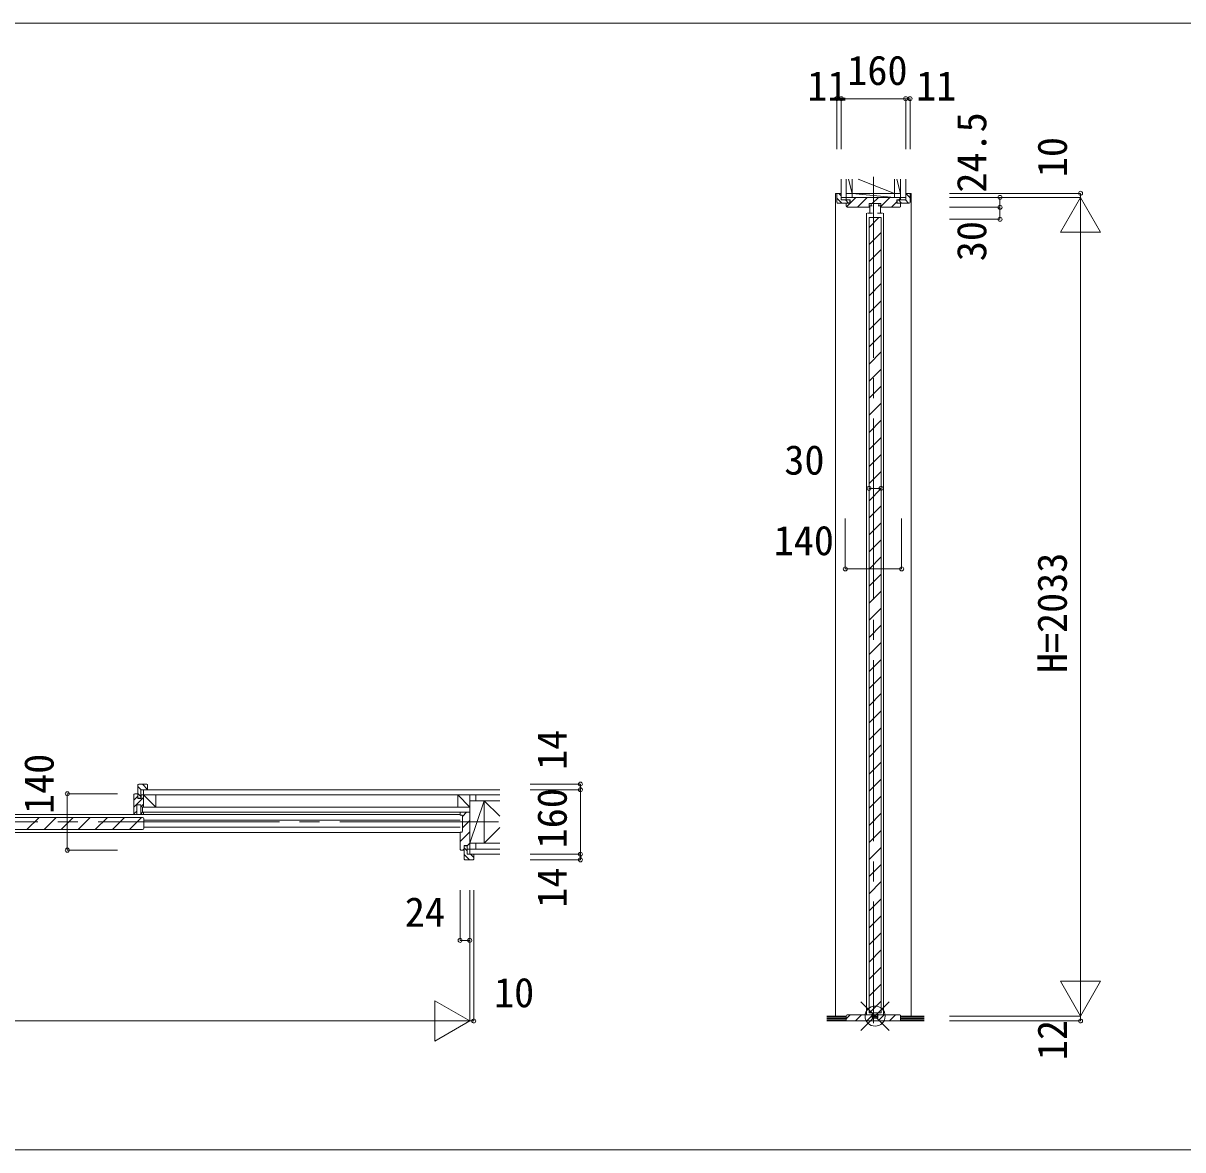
# Model space of a CAD drawing. Units: millimetres, scale not verified. Extents: x -21025 to 7656, y -14850 to 5150.
# Drawn here: x -7009 to -4129, y -14850 to -12052 of the extents above; entities that cross this region are included whole.
import ezdxf
from ezdxf.enums import TextEntityAlignment as Align

# ---------------------------------------------------------------- set-up
doc = ezdxf.new("R2010")
doc.units = ezdxf.units.MM
doc.header["$LTSCALE"] = 50
doc.linetypes.add('CHAIN2', pattern=[12, 9, -1, 1, -1])
for name, color, linetype, lineweight in [('0-1_YKK_F1', 7, 'Continuous', 9), ('0-2_YKK_IN', 7, 'Continuous', 9), ('0-4_YKK_N1', 2, 'Continuous', 9), ('0-5_YKK_B1', 4, 'Continuous', 9), ('0-6_YKK_C1', 4, 'Continuous', 9), ('0-7_YKK_Z1', 7, 'Continuous', 9)]:
    doc.layers.add(name, color=color, linetype=linetype, lineweight=lineweight)
doc.styles.add('ＭＳ ゴシック', font='')
doc.styles.get('ＭＳ ゴシック').set_extended_font_data('MS Gothic')

msp = doc.modelspace()

# ---------------------------------------------------------------- linework, layer by layer
at = {"layer": '0-1_YKK_F1'}
for p, q in [((-21025, -12052.5), (7475, -12052.5)), ((-21025, -14850), (7656.02, -14850))]:
    msp.add_line(p, q, dxfattribs=at)
at = {"layer": '0-2_YKK_IN'}
for p, q in [((-4928.54, -14482.64), (-4857.83, -14553.36)), ((-4928.54, -14553.36), (-4857.83, -14482.64))]:
    msp.add_line(p, q, dxfattribs=at)
msp.add_circle((-4893.19, -14518), 25, dxfattribs=at)
at = {"layer": '0-4_YKK_N1'}
for p, q in [((-4977.19, -12240), (-4817.19, -12240)), ((-4977.19, -12240), (-4977.19, -12365)), ((-4817.19, -12240), (-4817.19, -12365)), ((-4708, -12475), (-4383, -12475)), ((-4583, -12509.5), (-4583, -12485)), ((-4433, -12571.6), (-4383, -12485)), ((-4383, -12475), (-4383, -14518)), ((-4708, -12509.5), (-4583, -12509.5)), ((-4583, -12509.5), (-4583, -12539.5)), ((-4708, -12539.5), (-4583, -12539.5)), ((-4433, -12571.6), (-4333, -12571.6)), ((-4908.19, -13207.51), (-4878.19, -13207.51)), ((-4967.19, -13407.51), (-4967.19, -13282.51)), ((-4827.19, -13407.51), (-4827.19, -13282.51)), ((-4967.19, -13407.51), (-4827.19, -13407.51)), ((-6899.18, -13966), (-6774.18, -13966)), ((-5749.92, -13942), (-5624.92, -13942)), ((-5749.92, -13956), (-5624.92, -13956)), ((-5624.92, -13956), (-5624.92, -13942)), ((-5749.92, -14116), (-5624.92, -14116)), ((-5749.92, -14130), (-5624.92, -14130)), ((-5923.68, -14205), (-5923.68, -14330)), ((-5899.68, -14205), (-5899.68, -14530)), ((-5889.68, -14205), (-5889.68, -14530)), ((-5923.68, -14330), (-5899.68, -14330)), ((-4433, -14431.4), (-4383, -14518)), ((-4433, -14431.4), (-4333, -14431.4)), ((-4383, -14518), (-4333, -14431.4)), ((-5986.29, -14480), (-5899.68, -14530)), ((-5986.29, -14480), (-5986.29, -14580)), ((-9146.68, -14530), (-5899.68, -14530)), ((-5986.29, -14580), (-5899.68, -14530)), ((-5899.68, -14530), (-5889.68, -14530)), ((-4708, -14518), (-4383, -14518)), ((-4708, -14530), (-4383, -14530)), ((-4383, -14518), (-4383, -14530))]:
    msp.add_line(p, q, dxfattribs=at)
for points in [[(-4977.19, -12240), (-4988.19, -12240), (-4988.19, -12365)], [(-4817.19, -12240), (-4806.19, -12240), (-4806.19, -12365)], [(-4708, -12485), (-4383, -12485), (-4333, -12571.6)], [(-6899.18, -13966), (-6899.18, -14106), (-6774.18, -14106)], [(-5624.92, -13956), (-5624.92, -14116), (-5624.92, -14130)]]:
    msp.add_lwpolyline(points, dxfattribs=at)
for centre in [(-4988.19, -12240), (-4977.19, -12240), (-4817.19, -12240), (-4806.19, -12240), (-4583, -12485), (-4383, -12475), (-4583, -12509.5), (-4583, -12539.5), (-4908.19, -13207.51), (-4878.19, -13207.51), (-4967.19, -13407.51), (-4827.19, -13407.51), (-5624.92, -13942), (-6899.18, -13966), (-5624.92, -13956), (-6899.18, -14106), (-5624.92, -14116), (-5624.92, -14130), (-5923.68, -14330), (-5899.68, -14330), (-5889.68, -14530), (-4383, -14530)]:
    msp.add_circle(centre, 5, dxfattribs=at)
at = {"layer": '0-5_YKK_B1'}
for p, q in [((-6731.68, -13966), (-6723.68, -13966)), ((-6723.68, -13977), (-6723.68, -13944)), ((-6723.68, -13948), (-6715.68, -13956)), ((-6723.68, -13964.97), (-6716.18, -13972.47)), ((-6723.68, -13966), (-6723.68, -13973)), ((-6721.68, -13942), (-6701.68, -13942)), ((-6716.18, -13956), (-6716.18, -13977)), ((-6699.68, -13956), (-6716.18, -13956)), ((-6712.71, -13942), (-6699.68, -13955.02)), ((-6699.68, -13944), (-6699.68, -13956)), ((-6733.68, -14017), (-6733.68, -13968)), ((-6733.68, -13982.04), (-6723.68, -13972.04)), ((-6733.68, -13999.01), (-6709.68, -13975.01)), ((-6726.43, -13993.5), (-6726.43, -14012.25)), ((-6716.93, -13993.5), (-6726.43, -13993.5)), ((-6723.68, -13973), (-6723.68, -13978)), ((-6716.18, -13977), (-6723.68, -13977)), ((-6723.68, -13978), (-6715.98, -13978)), ((-6716.93, -13999.23), (-6709.68, -13991.98)), ((-6716.93, -14012.25), (-6716.93, -13993.5)), ((-6715.98, -13969.5), (-6714.98, -13968.5)), ((-6715.98, -13978), (-6715.98, -13969.5)), ((-6714.98, -13968.5), (-6709.68, -13968.5)), ((-6709.68, -13968.5), (-6709.68, -13999)), ((-9122.68, -14017.5), (-5923.68, -14017.5)), ((-6733.68, -14015.98), (-6726.43, -14008.73)), ((-6726.43, -14017), (-6733.68, -14017)), ((-6726.43, -14012.25), (-6726.43, -14017)), ((-6716.93, -14016.2), (-6712.68, -14011.95)), ((-6716.93, -14017), (-6716.93, -14012.25)), ((-6709.68, -14017), (-6716.93, -14017)), ((-6712.68, -13999), (-6712.68, -14012)), ((-6709.68, -13999), (-6712.68, -13999)), ((-6712.68, -14012), (-6709.68, -14012)), ((-6709.68, -14012), (-5923.68, -14012)), ((-6709.68, -14012), (-6709.68, -14017)), ((-5923.68, -14012), (-5923.68, -14018)), ((-5916.68, -14012), (-5923.68, -14012)), ((-5922.68, -14019), (-5919.68, -14019)), ((-5917.68, -14021.96), (-5907.72, -14012)), ((-5917.68, -14021), (-5917.68, -14059)), ((-5899.68, -14012), (-5916.68, -14012)), ((-5899.68, -14103.5), (-5899.68, -14012)), ((-7519.88, -14024.85), (-6712.48, -14024.85)), ((-6999.41, -14054.85), (-6969.41, -14024.85)), ((-6956.98, -14054.85), (-6926.98, -14024.85)), ((-6914.56, -14054.85), (-6884.56, -14024.85)), ((-6872.13, -14054.85), (-6842.13, -14024.85)), ((-6829.71, -14054.85), (-6799.71, -14024.85)), ((-6787.28, -14054.85), (-6757.28, -14024.85)), ((-6744.85, -14054.85), (-6714.85, -14024.85)), ((-6709.18, -14051.55), (-6709.18, -14028.15)), ((-6709.18, -14031.5), (-5923.68, -14031.5)), ((-6709.18, -14048.5), (-5923.68, -14048.5)), ((-5917.68, -14050.25), (-5899.68, -14032.25)), ((-9122.68, -14062.5), (-5923.68, -14062.5)), ((-7519.88, -14054.85), (-6712.48, -14054.85)), ((-5923.68, -14084.53), (-5899.68, -14060.53)), ((-5923.68, -14062), (-5923.68, -14104)), ((-5919.68, -14061), (-5922.68, -14061)), ((-5921.68, -14106), (-5913.68, -14106)), ((-5916.87, -14106), (-5913.68, -14102.82)), ((-5913.68, -14094), (-5905.98, -14094)), ((-5913.68, -14099), (-5913.68, -14094)), ((-5906.18, -14095), (-5913.68, -14095)), ((-5913.68, -14095), (-5913.68, -14128)), ((-5913.68, -14106), (-5913.68, -14099)), ((-5913.68, -14100.06), (-5906.18, -14107.56)), ((-5906.18, -14116), (-5906.18, -14095)), ((-5905.98, -14095.12), (-5899.68, -14088.82)), ((-5905.98, -14094), (-5905.98, -14102.5)), ((-5905.98, -14102.5), (-5904.98, -14103.5)), ((-5904.98, -14103.5), (-5899.68, -14103.5)), ((-5913.68, -14117.03), (-5900.72, -14130)), ((-5911.68, -14130), (-5891.68, -14130)), ((-5889.68, -14116), (-5906.18, -14116)), ((-5897.75, -14116), (-5889.68, -14124.06)), ((-5889.68, -14128), (-5889.68, -14116))]:
    msp.add_line(p, q, dxfattribs=at)
for centre, radius, start, end in [((-6731.68, -13968), 2, 90, 179.99998), ((-6721.68, -13944), 2, 90, 179.99998), ((-6701.68, -13944), 2, 0, 89.99998), ((-5922.68, -14018), 1, 180, 269.99998), ((-5919.68, -14021), 2, 0, 89.99998), ((-6712.48, -14028.15), 3.3, 0, 90), ((-6712.48, -14051.55), 3.3, 270, 0), ((-5922.68, -14062), 1, 90, 179.99998), ((-5919.68, -14059), 2, 270, 359.99998), ((-5921.68, -14104), 2, 180, 269.99998), ((-5911.68, -14128), 2, 180, 269.99998), ((-5891.68, -14128), 2, 270, 359.99998)]:
    msp.add_arc(centre, radius, start, end, dxfattribs=at)
at = {"layer": '0-6_YKK_C1'}
for p, q in [((-4991.19, -12475), (-4991.19, -14518)), ((-4986.19, -12475), (-4991.19, -12475)), ((-4988.19, -12477), (-4988.19, -12497)), ((-4988.19, -12486.84), (-4976.03, -12499)), ((-4977.19, -12475), (-4986.19, -12475)), ((-4983.06, -12475), (-4977.19, -12480.87)), ((-4977.19, -12491.5), (-4977.19, -12475)), ((-4956.19, -12491.5), (-4977.19, -12491.5)), ((-4966.56, -12491.5), (-4959.06, -12499)), ((-4964.69, -12485), (-4964.69, -12490.3)), ((-4829.69, -12485), (-4964.69, -12485)), ((-4964.69, -12490.3), (-4963.69, -12491.3)), ((-4964.32, -12508.16), (-4941.16, -12485)), ((-4963.69, -12491.3), (-4955.19, -12491.3)), ((-4956.19, -12499), (-4956.19, -12491.5)), ((-4955.19, -12491.3), (-4955.19, -12499)), ((-4936.88, -12509), (-4912.88, -12485)), ((-4900.2, -12500.6), (-4884.6, -12485)), ((-4878.59, -12507.28), (-4856.31, -12485)), ((-4852.03, -12509), (-4839.19, -12496.16)), ((-4839.19, -12491.3), (-4830.69, -12491.3)), ((-4839.19, -12499), (-4839.19, -12491.3)), ((-4838.19, -12491.5), (-4817.19, -12491.5)), ((-4838.19, -12499), (-4838.19, -12491.5)), ((-4834.92, -12491.5), (-4827.42, -12499)), ((-4834.33, -12491.3), (-4829.69, -12486.66)), ((-4830.69, -12491.3), (-4829.69, -12490.3)), ((-4829.69, -12490.3), (-4829.69, -12485)), ((-4817.95, -12491.5), (-4810.45, -12499)), ((-4817.19, -12475), (-4808.19, -12475)), ((-4817.19, -12491.5), (-4817.19, -12475)), ((-4817.19, -12475.29), (-4806.19, -12486.29)), ((-4808.19, -12475), (-4803.19, -12475)), ((-4806.19, -12477), (-4806.19, -12497)), ((-4803.19, -12475), (-4803.19, -14518)), ((-4986.19, -12499), (-4956.19, -12499)), ((-4964.69, -12499), (-4964.69, -12507)), ((-4957.69, -12499), (-4964.69, -12499)), ((-4962.69, -12509), (-4908.29, -12509)), ((-4955.19, -12499), (-4957.69, -12499)), ((-4915.99, -12509.2), (-4906.29, -12509.2)), ((-4914.19, -14515), (-4914.19, -12524.38)), ((-4899.39, -12524.2), (-4911.99, -12524.2)), ((-4908.6, -12509), (-4907.79, -12508.19)), ((-4908.29, -12509), (-4907.79, -12508.5)), ((-4907.79, -12500.6), (-4901.69, -12500.6)), ((-4907.79, -12508.5), (-4907.79, -12500.6)), ((-4906.29, -12505.7), (-4906.29, -12524.2)), ((-4900.59, -12505.7), (-4906.29, -12505.7)), ((-4902.59, -12505.7), (-4902.59, -12500.6)), ((-4901.69, -12500.6), (-4884.69, -12500.6)), ((-4901.69, -12500.6), (-4884.69, -12500.6)), ((-4901.69, -12500.6), (-4884.69, -12500.6)), ((-4886.99, -12524.2), (-4874.39, -12524.2)), ((-4885.79, -12505.7), (-4880.09, -12505.7)), ((-4884.69, -12500.6), (-4878.59, -12500.6)), ((-4883.79, -12500.6), (-4883.79, -12505.7)), ((-4880.09, -12505.7), (-4880.09, -12524.2)), ((-4870.39, -12509.2), (-4880.09, -12509.2)), ((-4878.59, -12500.6), (-4878.59, -12508.5)), ((-4878.59, -12508.5), (-4878.09, -12509)), ((-4878.09, -12509), (-4831.69, -12509)), ((-4872.19, -14515), (-4872.19, -12524.38)), ((-4836.69, -12499), (-4839.19, -12499)), ((-4808.19, -12499), (-4838.19, -12499)), ((-4829.69, -12499), (-4836.69, -12499)), ((-4829.69, -12507), (-4829.69, -12499)), ((-4908.19, -14510), (-4908.19, -12535)), ((-4908.19, -12535), (-4878.19, -12535)), ((-4908.19, -12559.42), (-4883.77, -12535)), ((-4878.19, -14510), (-4878.19, -12535)), ((-4908.19, -12601.84), (-4878.19, -12571.84)), ((-4908.19, -12644.27), (-4878.19, -12614.27)), ((-4908.19, -12686.69), (-4878.19, -12656.69)), ((-4908.19, -12729.12), (-4878.19, -12699.12)), ((-4908.19, -12771.55), (-4878.19, -12741.55)), ((-4908.19, -12813.97), (-4878.19, -12783.97)), ((-4908.19, -12856.4), (-4878.19, -12826.4)), ((-4908.19, -12898.83), (-4878.19, -12868.83)), ((-4908.19, -12941.25), (-4878.19, -12911.25)), ((-4908.19, -12983.68), (-4878.19, -12953.68)), ((-4908.19, -13026.11), (-4878.19, -12996.11)), ((-4908.19, -13068.53), (-4878.19, -13038.53)), ((-4908.19, -13110.96), (-4878.19, -13080.96)), ((-4908.19, -13153.38), (-4878.19, -13123.38)), ((-4908.19, -13195.81), (-4878.19, -13165.81)), ((-4908.19, -13238.24), (-4878.19, -13208.24)), ((-4908.19, -13280.66), (-4878.19, -13250.66)), ((-4908.19, -13323.09), (-4878.19, -13293.09)), ((-4908.19, -13365.52), (-4878.19, -13335.52)), ((-4908.19, -13407.94), (-4878.19, -13377.94)), ((-4908.19, -13450.37), (-4878.19, -13420.37)), ((-4908.19, -13492.8), (-4878.19, -13462.8)), ((-4908.19, -13535.22), (-4878.19, -13505.22)), ((-4908.19, -13577.65), (-4878.19, -13547.65)), ((-4908.19, -13620.07), (-4878.19, -13590.07)), ((-4908.19, -13662.5), (-4878.19, -13632.5)), ((-4908.19, -13704.93), (-4878.19, -13674.93)), ((-4908.19, -13747.35), (-4878.19, -13717.35)), ((-4908.19, -13789.78), (-4878.19, -13759.78)), ((-4908.19, -13832.21), (-4878.19, -13802.21)), ((-4908.19, -13874.63), (-4878.19, -13844.63)), ((-4908.19, -13917.06), (-4878.19, -13887.06)), ((-4908.19, -13959.49), (-4878.19, -13929.49)), ((-4908.19, -14001.91), (-4878.19, -13971.91)), ((-4908.19, -14044.34), (-4878.19, -14014.34)), ((-4908.19, -14086.77), (-4878.19, -14056.77)), ((-4908.19, -14129.19), (-4878.19, -14099.19)), ((-4908.19, -14171.62), (-4878.19, -14141.62)), ((-4908.19, -14214.04), (-4878.19, -14184.04)), ((-4908.19, -14256.47), (-4878.19, -14226.47)), ((-4908.19, -14298.9), (-4878.19, -14268.9)), ((-4908.19, -14341.32), (-4878.19, -14311.32)), ((-4908.19, -14383.75), (-4878.19, -14353.75)), ((-4908.19, -14426.18), (-4878.19, -14396.18)), ((-4908.19, -14468.6), (-4878.19, -14438.6)), ((-4907.16, -14510), (-4878.19, -14481.03)), ((-4908.19, -14510), (-4878.19, -14510)), ((-4964.69, -14524.37), (-4955.32, -14515)), ((-4964.69, -14530), (-4964.69, -14517)), ((-4964.69, -14518), (-4964.69, -14530)), ((-4957.69, -14530), (-4964.69, -14530)), ((-4962.69, -14515), (-4900.89, -14515)), ((-4836.69, -14530), (-4957.69, -14530)), ((-4942.04, -14530), (-4927.04, -14515)), ((-4913.75, -14530), (-4900.39, -14516.64)), ((-4901.72, -14513.8), (-4899.09, -14513.8)), ((-4900.89, -14515), (-4900.39, -14515.5)), ((-4900.39, -14515.5), (-4900.39, -14521.7)), ((-4900.39, -14521.7), (-4900.39, -14522.8)), ((-4900.39, -14522.8), (-4885.99, -14522.8)), ((-4899.09, -14513.8), (-4899.09, -14522.8)), ((-4899.09, -14517.8), (-4894.89, -14517.8)), ((-4899.09, -14519.3), (-4887.29, -14519.3)), ((-4894.89, -14517.8), (-4894.89, -14516)), ((-4891.49, -14516), (-4891.49, -14517.8)), ((-4891.49, -14517.8), (-4887.29, -14517.8)), ((-4887.29, -14513.8), (-4884.66, -14513.8)), ((-4887.29, -14522.8), (-4887.29, -14513.8)), ((-4885.99, -14515.5), (-4885.49, -14515)), ((-4885.99, -14521.7), (-4885.99, -14515.5)), ((-4885.99, -14522.8), (-4885.99, -14521.7)), ((-4885.49, -14515), (-4831.69, -14515)), ((-4885.47, -14530), (-4870.47, -14515)), ((-4857.18, -14530), (-4842.18, -14515)), ((-4829.69, -14530), (-4836.69, -14530)), ((-4829.69, -14517), (-4829.69, -14530)), ((-4829.69, -14518), (-4829.69, -14530))]:
    msp.add_line(p, q, dxfattribs=at)
for centre, radius, start, end in [((-4986.19, -12477), 2, 90, 179.99998), ((-4986.19, -12497), 2, 180, 269.99998), ((-4808.19, -12477), 2, 0, 89.99998), ((-4808.19, -12497), 2, 270, 359.99998), ((-4962.69, -12507), 2, 180, 269.99998), ((-4831.69, -12507), 2, 270, 359.99998), ((-4962.69, -14517), 2, 90, 179.99998), ((-4893.19, -14516), 1.7, 359.99998, 180), ((-4831.69, -14517), 2, 0, 89.99998)]:
    msp.add_arc(centre, radius, start, end, dxfattribs=at)
at = {"layer": '0-7_YKK_Z1'}
for p, q in [((-4977.19, -12485), (-4977.19, -12440)), ((-4964.69, -12440), (-4964.69, -12485)), ((-4964.69, -12440), (-4964.69, -12475)), ((-4949.69, -12440), (-4949.69, -12475)), ((-4934.85, -12440), (-4844.69, -12475)), ((-4844.69, -12440), (-4844.69, -12475)), ((-4829.69, -12440), (-4829.69, -12485)), ((-4829.69, -12475), (-4829.69, -12440)), ((-4817.19, -12485), (-4817.19, -12440)), ((-4977.41, -12475), (-4977.19, -12475.22)), ((-4964.69, -12485), (-4977.19, -12485)), ((-4844.69, -12475), (-4949.69, -12475)), ((-4949.69, -12475), (-4844.69, -12475)), ((-4949.69, -12475), (-4949.69, -12485)), ((-4949.69, -12475), (-4844.69, -12485)), ((-4949.69, -12485), (-4844.69, -12485)), ((-4844.69, -12475), (-4844.69, -12485)), ((-4829.69, -12485), (-4817.19, -12485)), ((-5824.92, -13956), (-6709.68, -13956)), ((-6709.68, -13956), (-6709.68, -13968.5)), ((-6709.68, -13968.5), (-6679.68, -13968.5)), ((-6709.68, -13968.5), (-6679.68, -13999.5)), ((-6709.68, -13999.5), (-6709.68, -13968.5)), ((-5824.92, -13968.5), (-6709.68, -13968.5)), ((-5929.68, -13968.5), (-5899.68, -13968.5)), ((-5929.68, -13968.5), (-5899.68, -13999.5)), ((-5929.68, -13999.5), (-5929.68, -13968.5)), ((-5863.68, -13983.5), (-5899.68, -14088.5)), ((-5884.68, -13968.5), (-5884.68, -13983.5)), ((-5899.68, -13999.5), (-6712.68, -13999.5)), ((-6712.68, -14012), (-6712.68, -13999.5)), ((-5899.68, -14012), (-6712.68, -14012)), ((-5824.92, -14049.74), (-5863.68, -14088.5)), ((-5899.68, -14116), (-5899.68, -14103.5)), ((-5899.68, -14103.5), (-5824.92, -14103.5)), ((-5884.68, -14088.5), (-5884.68, -14103.5)), ((-5824.92, -14088.5), (-5863.68, -14088.5)), ((-5824.92, -14116), (-5899.68, -14116)), ((-4964.69, -14518), (-5013.21, -14518)), ((-5013.21, -14521), (-4964.69, -14521)), ((-5013.21, -14524), (-4964.69, -14524)), ((-5013.21, -14527), (-4964.69, -14527)), ((-4771.14, -14530), (-5013.21, -14530)), ((-4771.14, -14518), (-4829.69, -14518)), ((-4829.69, -14521), (-4771.14, -14521)), ((-4829.69, -14524), (-4771.14, -14524)), ((-4829.69, -14527), (-4771.14, -14527))]:
    msp.add_line(p, q, dxfattribs=at)
at = {"layer": '0-7_YKK_Z1', "linetype": 'CHAIN2'}
for p, q in [((-4897.19, -12433.76), (-4897.19, -14535.24)), ((-9222.62, -14036), (-5828.22, -14036))]:
    msp.add_line(p, q, dxfattribs=at)
at = {"layer": '0-7_YKK_Z1'}
for points in [[(-4949.69, -12440.38), (-4949.69, -12475), (-4959.07, -12440)], [(-4829.69, -12440.38), (-4829.69, -12475), (-4839.07, -12440)], [(-4964.69, -12440.38), (-4964.69, -12475), (-4949.69, -12475)], [(-4844.69, -12440.38), (-4844.69, -12475), (-4829.69, -12475)], [(-6709.68, -13999.5), (-6679.68, -13999.5), (-6679.68, -13968.5)], [(-5929.68, -13999.5), (-5899.68, -13999.5), (-5899.68, -13968.5)], [(-5825.26, -14021.93), (-5863.68, -13983.5), (-5863.68, -14088.5), (-5899.68, -14088.5)], [(-5863.68, -13983.5), (-5899.68, -13983.5), (-5899.68, -14088.5)], [(-5824.92, -13983.5), (-5863.68, -13983.5), (-5863.68, -14088.5)]]:
    msp.add_lwpolyline(points, dxfattribs=at)

# ---------------------------------------------------------------- texts
at = {"layer": '0-4_YKK_N1', "color": 4, "style": 'ＭＳ ゴシック'}
for s, p in [('160', (-4962.19, -12228)), ('11', (-5061.62, -12266.62)), ('11', (-4791.05, -12266.52)), ('30', (-5118.61, -13195.51)), ('140', (-5144.9, -13395.51)), ('24', (-6060.97, -14318)), ('10', (-5839.43, -14518))]:
    msp.add_text(s, height=73.31, dxfattribs=at).set_placement(p, align=Align.BOTTOM_LEFT)
for s, p in [('24.5', (-4595, -12473.25)), ('10', (-4394.82, -12434.84)), ('30', (-4595, -12643.47)), ('H=2033', (-4395, -13666.5)), ('14', (-5636.92, -13906.6)), ('140', (-6911.18, -14016.16)), ('160', (-5636.92, -14101.53)), ('14', (-5636.92, -14249)), ('12', (-4394.82, -14627.3))]:
    msp.add_text(s, height=73.31, rotation=90, dxfattribs=at).set_placement(p, align=Align.BOTTOM_LEFT)

doc.saveas('drawing.dxf')
